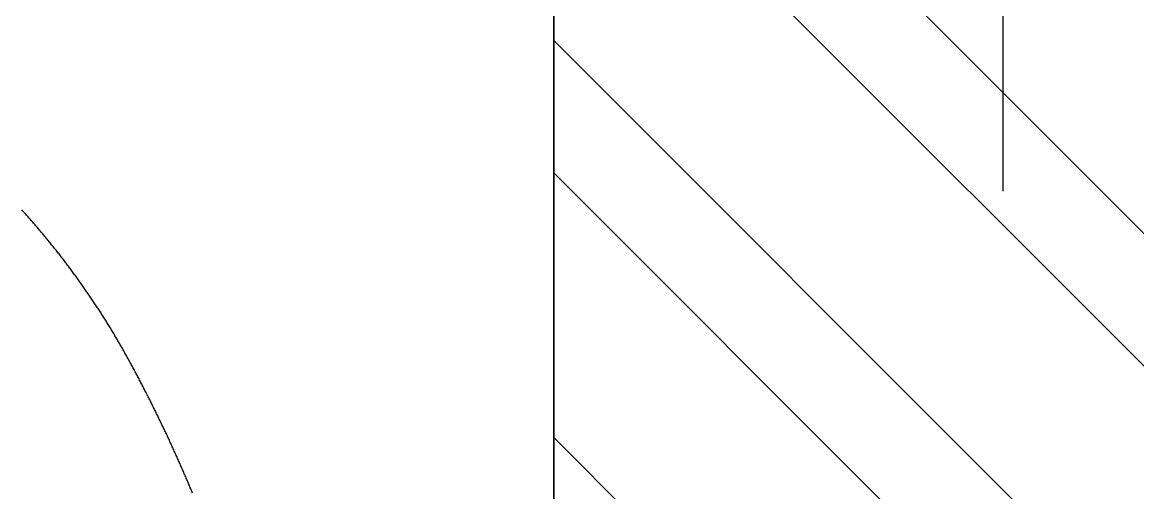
# Model space of a CAD drawing. Extents: x 4511820 to 5180432, y -1526536 to -944957.
# Drawn here: x 5013863.4 to 5014236, y -1422981.3 to -1422824.3 of the extents above; entities that cross this region are included whole.
import ezdxf

# ---------------------------------------------------------------- set-up
doc = ezdxf.new("R2010")
doc.units = 0
doc.header["$MEASUREMENT"] = 0
doc.linetypes.add('BODKOCIARKOVANA_3', pattern=[5.6, 3, -1.3, 0, -1.3])
for name, color, linetype in [('MÚRY', 1, 'CONTINUOUS'), ('osi', 253, 'CONTINUOUS'), ('Plochy', 41, 'CONTINUOUS'), ('Z-Kúrenie', 101, 'CONTINUOUS'), ('ŠRAFY', 82, 'CONTINUOUS')]:
    doc.layers.add(name, color=color, linetype=linetype)

msp = doc.modelspace()

# ---------------------------------------------------------------- hatches: boundary and pattern name
at = {"layer": 'ŠRAFY'}
h = msp.add_hatch(dxfattribs=at)
h.set_pattern_fill('ANSI32', color=256, scale=250, angle=90)
h.set_pattern_definition([(135, (-10132.71, -87677), (-66.2912607, -66.2912607), []), (135, (-10132.71, -87632.81), (-66.2912607, -66.2912607), [])])
h.paths.add_polyline_path([(5014341, -1424713.048), (5014341, -1426508.048), (5014041, -1426508.048), (5014041, -1425423.048), (5014041, -1425308.048), (5014041, -1424523.048), (5014041, -1424498.048), (5014041, -1424383.048), (5014041, -1421378.048), (5014041, -1418508.048), (5014341, -1418508.048), (5014341, -1421378.048), (5014341, -1421518.048), (5014341, -1422418.048), (5014341, -1422533.048), (5014341, -1422895.446), (5014341, -1423174.843), (5014341, -1423673.048), (5014341, -1423788.048), (5014341, -1424458.048), (5014341, -1424573.048), (5014341, -1424598.048)])

# ---------------------------------------------------------------- linework, layer by layer
at = {"layer": 'MÚRY'}
msp.add_line((5014041, -1421378.048), (5014041, -1424383.048), dxfattribs=at)
at = {"layer": 'osi', "linetype": 'BODKOCIARKOVANA_3', "ltscale": 80}
msp.add_line((5014191, -1396650.857), (5014191, -1434168.048), dxfattribs=at)
at = {"layer": 'Plochy'}
msp.add_lwpolyline([(5014041, -1418508.048), (5007701, -1418508.048), (5007701, -1424383.048), (5014041, -1424383.048)], close=True, dxfattribs=at)
at = {"layer": 'Z-Kúrenie'}
msp.add_polyline3d([(5013920.314, -1422981.499, 0), (5013920.164, -1422981.136, 0), (5013920.013, -1422980.772, 0), (5013919.862, -1422980.408, 0), (5013919.703, -1422980.044, 0), (5013919.553, -1422979.681, 0), (5013919.402, -1422979.318, 0), (5013919.252, -1422978.956, 0), (5013919.093, -1422978.592, 0), (5013918.942, -1422978.229, 0), (5013918.791, -1422977.867, 0), (5013918.632, -1422977.505, 0), (5013918.482, -1422977.142, 0), (5013918.323, -1422976.78, 0), (5013918.172, -1422976.417, 0), (5013918.013, -1422976.056, 0), (5013917.862, -1422975.694, 0), (5013917.703, -1422975.332, 0), (5013917.544, -1422974.971, 0), (5013917.394, -1422974.609, 0), (5013917.235, -1422974.248, 0), (5013917.076, -1422973.887, 0), (5013916.917, -1422973.525, 0), (5013916.766, -1422973.165, 0), (5013916.607, -1422972.804, 0), (5013916.448, -1422972.443, 0), (5013916.289, -1422972.083, 0), (5013916.13, -1422971.723, 0), (5013915.971, -1422971.362, 0), (5013915.812, -1422971.002, 0), (5013915.653, -1422970.642, 0), (5013915.486, -1422970.282, 0), (5013915.327, -1422969.923, 0), (5013915.168, -1422969.563, 0), (5013915.009, -1422969.204, 0), (5013914.841, -1422968.844, 0), (5013914.682, -1422968.485, 0), (5013914.523, -1422968.126, 0), (5013914.356, -1422967.767, 0), (5013914.197, -1422967.408, 0), (5013914.038, -1422967.05, 0), (5013913.871, -1422966.692, 0), (5013913.703, -1422966.333, 0), (5013913.544, -1422965.974, 0), (5013913.377, -1422965.617, 0), (5013913.218, -1422965.259, 0), (5013913.05, -1422964.901, 0), (5013912.883, -1422964.543, 0), (5013912.716, -1422964.186, 0), (5013912.557, -1422963.829, 0), (5013912.389, -1422963.471, 0), (5013912.222, -1422963.114, 0), (5013912.055, -1422962.757, 0), (5013911.887, -1422962.4, 0), (5013911.72, -1422962.044, 0), (5013911.552, -1422961.687, 0), (5013911.385, -1422961.331, 0), (5013911.218, -1422960.975, 0), (5013911.05, -1422960.618, 0), (5013910.883, -1422960.263, 0), (5013910.707, -1422959.907, 0), (5013910.54, -1422959.551, 0), (5013910.372, -1422959.196, 0), (5013910.205, -1422958.84, 0), (5013910.029, -1422958.485, 0), (5013909.862, -1422958.131, 0), (5013909.695, -1422957.776, 0), (5013909.519, -1422957.421, 0), (5013909.352, -1422957.066, 0), (5013909.176, -1422956.711, 0), (5013909.008, -1422956.357, 0), (5013908.833, -1422956.003, 0), (5013908.657, -1422955.649, 0), (5013908.49, -1422955.295, 0), (5013908.314, -1422954.941, 0), (5013908.138, -1422954.588, 0), (5013907.962, -1422954.234, 0), (5013907.795, -1422953.881, 0), (5013907.619, -1422953.528, 0), (5013907.443, -1422953.175, 0), (5013907.268, -1422952.822, 0), (5013907.092, -1422952.469, 0), (5013906.916, -1422952.117, 0), (5013906.741, -1422951.765, 0), (5013906.565, -1422951.412, 0), (5013906.389, -1422951.06, 0), (5013906.213, -1422950.708, 0), (5013906.029, -1422950.357, 0), (5013905.853, -1422950.005, 0), (5013905.678, -1422949.653, 0), (5013905.502, -1422949.303, 0), (5013905.318, -1422948.951, 0), (5013905.142, -1422948.6, 0), (5013904.966, -1422948.249, 0), (5013904.782, -1422947.898, 0), (5013904.607, -1422947.548, 0), (5013904.422, -1422947.197, 0), (5013904.247, -1422946.847, 0), (5013904.063, -1422946.497, 0), (5013903.887, -1422946.147, 0), (5013903.703, -1422945.797, 0), (5013903.519, -1422945.447, 0), (5013903.343, -1422945.097, 0), (5013903.159, -1422944.748, 0), (5013902.975, -1422944.399, 0), (5013902.799, -1422944.05, 0), (5013902.615, -1422943.701, 0), (5013902.431, -1422943.352, 0), (5013902.247, -1422943.004, 0), (5013902.063, -1422942.655, 0), (5013901.878, -1422942.307, 0), (5013901.694, -1422941.959, 0), (5013901.51, -1422941.611, 0), (5013901.326, -1422941.263, 0), (5013901.142, -1422940.916, 0), (5013900.949, -1422940.568, 0), (5013900.765, -1422940.221, 0), (5013900.581, -1422939.874, 0), (5013900.397, -1422939.527, 0), (5013900.205, -1422939.18, 0), (5013900.021, -1422938.833, 0), (5013899.836, -1422938.487, 0), (5013899.644, -1422938.141, 0), (5013899.46, -1422937.796, 0), (5013899.267, -1422937.45, 0), (5013899.075, -1422937.105, 0), (5013898.891, -1422936.759, 0), (5013898.698, -1422936.414, 0), (5013898.506, -1422936.069, 0), (5013898.313, -1422935.725, 0), (5013898.121, -1422935.381, 0), (5013897.937, -1422935.038, 0), (5013897.744, -1422934.694, 0), (5013897.543, -1422934.35, 0), (5013897.351, -1422934.007, 0), (5013897.159, -1422933.664, 0), (5013896.966, -1422933.322, 0), (5013896.774, -1422932.98, 0), (5013896.573, -1422932.637, 0), (5013896.38, -1422932.296, 0), (5013896.179, -1422931.955, 0), (5013895.987, -1422931.614, 0), (5013895.786, -1422931.272, 0), (5013895.594, -1422930.932, 0), (5013895.393, -1422930.592, 0), (5013895.192, -1422930.252, 0), (5013894.991, -1422929.913, 0), (5013894.79, -1422929.574, 0), (5013894.589, -1422929.235, 0), (5013894.389, -1422928.896, 0), (5013894.188, -1422928.558, 0), (5013893.987, -1422928.22, 0), (5013893.786, -1422927.882, 0), (5013893.577, -1422927.544, 0), (5013893.376, -1422927.207, 0), (5013893.175, -1422926.871, 0), (5013892.966, -1422926.534, 0), (5013892.765, -1422926.198, 0), (5013892.556, -1422925.862, 0), (5013892.347, -1422925.527, 0), (5013892.146, -1422925.192, 0), (5013891.937, -1422924.857, 0), (5013891.727, -1422924.522, 0), (5013891.518, -1422924.189, 0), (5013891.309, -1422923.855, 0), (5013891.1, -1422923.521, 0), (5013890.89, -1422923.188, 0), (5013890.681, -1422922.855, 0), (5013890.472, -1422922.522, 0), (5013890.254, -1422922.19, 0), (5013890.045, -1422921.858, 0), (5013889.836, -1422921.526, 0), (5013889.618, -1422921.195, 0), (5013889.409, -1422920.864, 0), (5013889.192, -1422920.533, 0), (5013888.974, -1422920.203, 0), (5013888.765, -1422919.873, 0), (5013888.547, -1422919.543, 0), (5013888.33, -1422919.213, 0), (5013888.112, -1422918.885, 0), (5013887.895, -1422918.556, 0), (5013887.677, -1422918.228, 0), (5013887.459, -1422917.9, 0), (5013887.242, -1422917.572, 0), (5013887.024, -1422917.244, 0), (5013886.807, -1422916.917, 0), (5013886.589, -1422916.591, 0), (5013886.363, -1422916.264, 0), (5013886.146, -1422915.938, 0), (5013885.92, -1422915.612, 0), (5013885.702, -1422915.287, 0), (5013885.476, -1422914.961, 0), (5013885.258, -1422914.637, 0), (5013885.033, -1422914.312, 0), (5013884.807, -1422913.988, 0), (5013884.589, -1422913.664, 0), (5013884.363, -1422913.341, 0), (5013884.137, -1422913.018, 0), (5013883.911, -1422912.695, 0), (5013883.685, -1422912.373, 0), (5013883.459, -1422912.051, 0), (5013883.225, -1422911.729, 0), (5013882.999, -1422911.408, 0), (5013882.773, -1422911.087, 0), (5013882.547, -1422910.766, 0), (5013882.313, -1422910.446, 0), (5013882.087, -1422910.126, 0), (5013881.852, -1422909.806, 0), (5013881.627, -1422909.487, 0), (5013881.392, -1422909.168, 0), (5013881.158, -1422908.849, 0), (5013880.932, -1422908.531, 0), (5013880.698, -1422908.213, 0), (5013880.463, -1422907.896, 0), (5013880.229, -1422907.579, 0), (5013879.995, -1422907.261, 0), (5013879.76, -1422906.945, 0), (5013879.526, -1422906.629, 0), (5013879.292, -1422906.313, 0), (5013879.057, -1422905.998, 0), (5013878.823, -1422905.683, 0), (5013878.58, -1422905.368, 0), (5013878.346, -1422905.054, 0), (5013878.103, -1422904.74, 0), (5013877.869, -1422904.426, 0), (5013877.626, -1422904.113, 0), (5013877.392, -1422903.8, 0), (5013877.149, -1422903.487, 0), (5013876.907, -1422903.175, 0), (5013876.672, -1422902.864, 0), (5013876.43, -1422902.552, 0), (5013876.187, -1422902.241, 0), (5013875.944, -1422901.931, 0), (5013875.702, -1422901.62, 0), (5013875.459, -1422901.31, 0), (5013875.216, -1422901, 0), (5013874.974, -1422900.691, 0), (5013874.731, -1422900.383, 0), (5013874.48, -1422900.074, 0), (5013874.237, -1422899.766, 0), (5013873.994, -1422899.458, 0), (5013873.743, -1422899.151, 0), (5013873.501, -1422898.844, 0), (5013873.25, -1422898.537, 0), (5013873.007, -1422898.231, 0), (5013872.756, -1422897.925, 0), (5013872.505, -1422897.619, 0), (5013872.262, -1422897.314, 0), (5013872.011, -1422897.009, 0), (5013871.76, -1422896.705, 0), (5013871.509, -1422896.401, 0), (5013871.258, -1422896.097, 0), (5013871.007, -1422895.794, 0), (5013870.756, -1422895.491, 0), (5013870.505, -1422895.188, 0), (5013870.245, -1422894.886, 0), (5013869.994, -1422894.585, 0), (5013869.743, -1422894.284, 0), (5013869.492, -1422893.982, 0), (5013869.233, -1422893.682, 0), (5013868.982, -1422893.381, 0), (5013868.722, -1422893.082, 0), (5013868.471, -1422892.782, 0), (5013868.212, -1422892.483, 0), (5013867.952, -1422892.185, 0), (5013867.701, -1422891.886, 0), (5013867.442, -1422891.588, 0), (5013867.182, -1422891.291, 0), (5013866.923, -1422890.994, 0), (5013866.664, -1422890.697, 0), (5013866.404, -1422890.4, 0), (5013866.145, -1422890.104, 0), (5013865.885, -1422889.809, 0), (5013865.626, -1422889.514, 0), (5013865.358, -1422889.219, 0), (5013865.099, -1422888.925, 0), (5013864.839, -1422888.631, 0), (5013864.571, -1422888.338, 0), (5013864.312, -1422888.044, 0), (5013864.053, -1422887.751, 0), (5013863.785, -1422887.459, 0), (5013863.517, -1422887.167, 0), (5013863.258, -1422886.876, 0)], dxfattribs=at)

doc.saveas('drawing.dxf')
